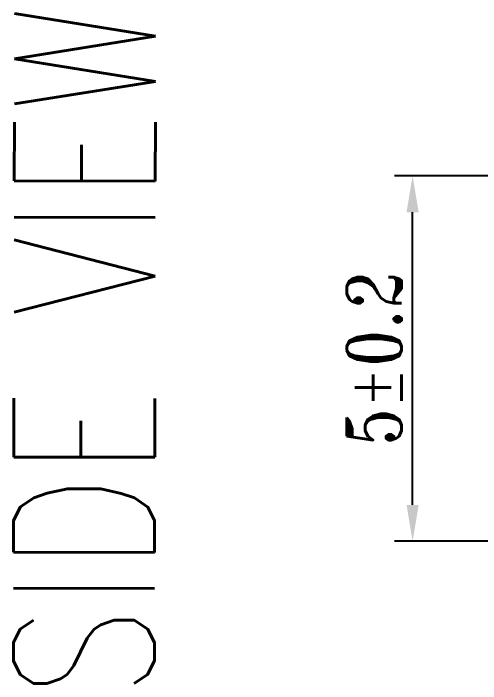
# Model space of a CAD drawing. Header units: millimetres. Extents: x -13735 to -2522, y -872 to 1555.
# Drawn here: x -6818.21 to -6811.8, y -785.39 to -776.19 of the extents above; entities that cross this region are included whole.
import ezdxf

# ---------------------------------------------------------------- set-up
doc = ezdxf.new("R2010")
doc.units = ezdxf.units.MM
doc.header["$LTSCALE"] = 0.3
doc.layers.add('DIM', color=3, linetype='Continuous')
doc.layers.add('DRAW', color=7, linetype='Continuous')
doc.styles.add('HZ0', font='romant.shx', dxfattribs={"width": 0.8, "bigfont": 'HZTXT0.shx'})
doc.styles.add('W0$2', font='simplex', dxfattribs={"width": 0.75})
doc.dimstyles.new('与水平对齐', dxfattribs={"dimscale": 0.5, "dimtxt": 0.9, "dimasz": 1, "dimexe": 0.5, "dimexo": 0.5, "dimgap": 0.3, "dimtad": 1, "dimtxsty": 'Standard', "dimcen": 1, "dimclrd": 3, "dimclrt": 256, "dimazin": 0, "dimtfac": 1, "dimtmove": 0, "dimatfit": 3, "dimfxl": 0, "dimarcsym": 0})

# ---------------------------------------------------------------- blocks, each defined once
blk = doc.blocks.new('*D146')
at = {"layer": 'Defpoints', "color": 0}
for p in [(-6812.7364, -778.4198), (-6808.5168, -778.4198), (-6809.0543, -783.4398)]:
    blk.add_point(p, dxfattribs=at)
at = {"layer": 'DRAW', "color": 0, "lineweight": -2}
for p, q in [((-6808.7668, -778.4198), (-6812.9864, -778.4198)), ((-6809.3043, -783.4398), (-6812.9864, -783.4398))]:
    blk.add_line(p, q, dxfattribs=at)
at = {"layer": 'DRAW', "color": 3, "lineweight": -2}
blk.add_line((-6812.7364, -782.9398), (-6812.7364, -778.9198), dxfattribs=at)
at = {"layer": 'DRAW', "color": 3}
for points in [[(-6812.8197, -778.9198), (-6812.6531, -778.9198), (-6812.7364, -778.4198)], [(-6812.8197, -782.9398), (-6812.6531, -782.9398), (-6812.7364, -783.4398)]]:
    blk.add_solid(points, dxfattribs=at)
at = {"layer": 'DRAW', "color": 3, "insert": (-6813.2614, -780.9298), "char_height": 0.75, "attachment_point": 5, "rotation": 90, "style": 'HZ0'}
blk.add_mtext('5%%p0.2', dxfattribs=at)

msp = doc.modelspace()

# ---------------------------------------------------------------- texts
at = {"layer": 'DIM', "color": 0, "insert": (-6818.2138, -785.5772), "char_height": 1.93413, "width": 163.781178, "attachment_point": 1, "rotation": 89.89955, "style": 'W0$2'}
msp.add_mtext('SIDE VIEW', dxfattribs=at)

# ---------------------------------------------------------------- dimensions: what is measured, and where the dimension line sits
at = {"layer": 'DRAW'}
dim = msp.add_linear_dim(base=(-6812.7364, -778.4198), p1=(-6809.0543, -783.4398), p2=(-6808.5168, -778.4198), angle=90, text='<>%%p0.2', dimstyle='与水平对齐', override={"dimtxt": 1.5, "dimdec": 1, "dimtxsty": 'HZ0', "dimclrt": 3, "dimfxl": 0.5, "dimarcsym": 1}, dxfattribs=at)
dim.commit()
dim.dimension.update_dxf_attribs({"geometry": '*D146', "text_midpoint": (-6813.2614, -780.9298)})

doc.saveas('drawing.dxf')
